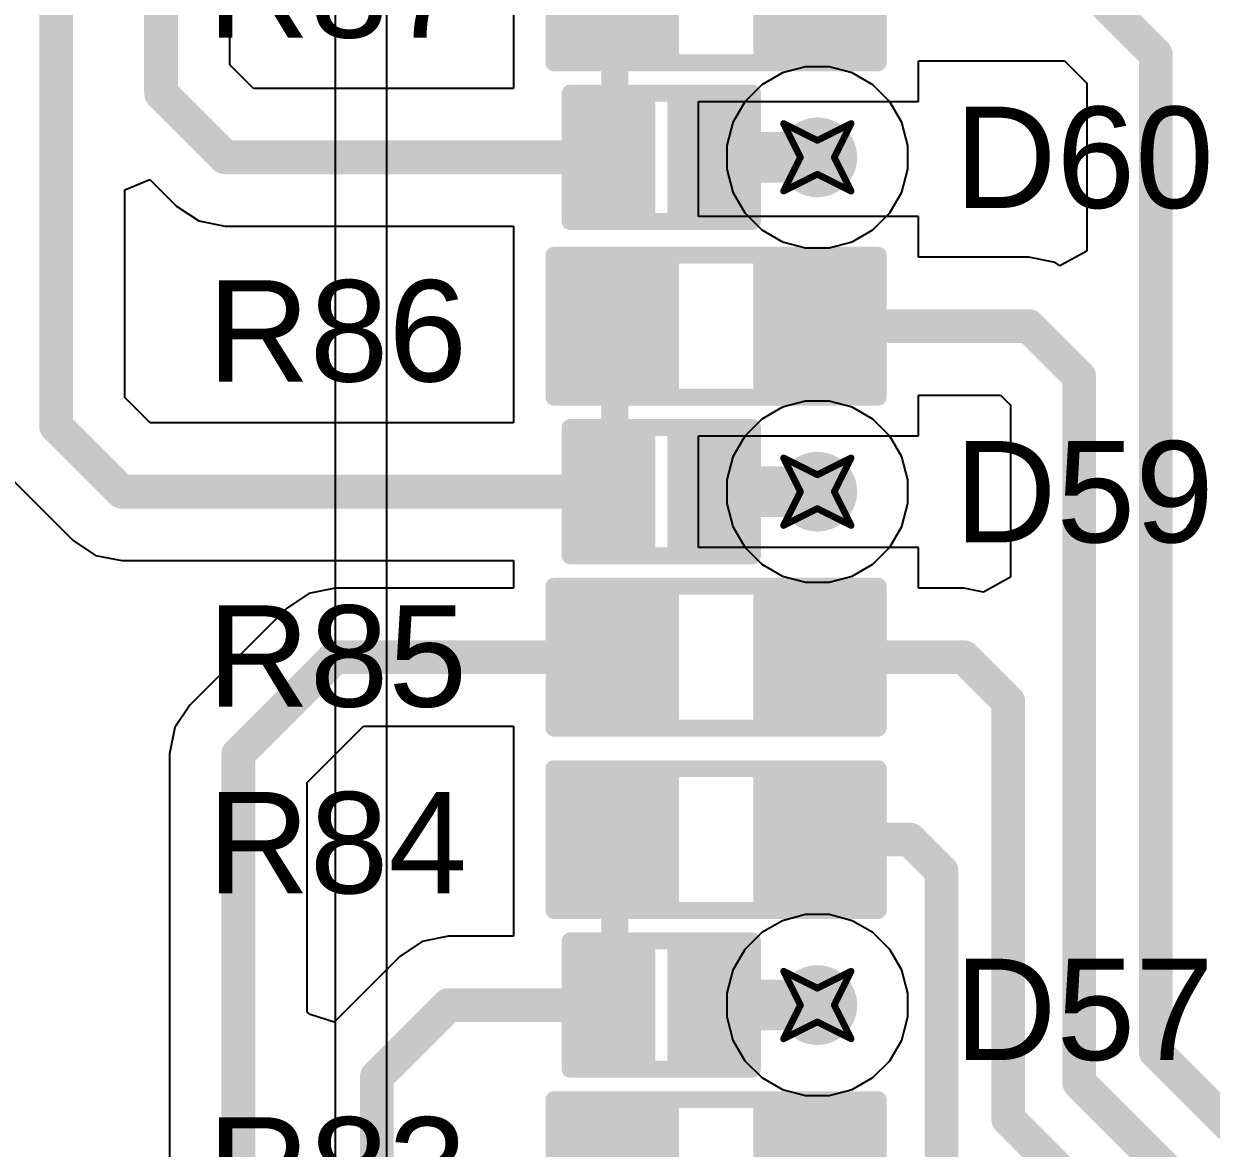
# Model space of a CAD drawing. Header units: inches. Extents: x -36 to 349, y -11 to 240.
# Drawn here: x 161.77 to 170.7, y 64.23 to 72.69 of the extents above; entities that cross this region are included whole.
import ezdxf

# ---------------------------------------------------------------- set-up
doc = ezdxf.new("R2010")
doc.units = ezdxf.units.IN
for name, color, linetype in [('Bottom Layer', 5, 'Continuous'), ('Drill Drawing', 1, 'Continuous'), ('Layer 1', 16, 'Continuous'), ('Layer 2', 76, 'Continuous'), ('Top Layer', 1, 'Continuous'), ('Top Overlay', 2, 'Continuous'), ('Top Paste', 8, 'Continuous'), ('Top Solder', 216, 'Continuous'), ('Via Holes', 16, 'Continuous')]:
    doc.layers.add(name, color=color, linetype=linetype)
doc.styles.add('Arial', font='', dxfattribs={"height": 0.2})
doc.styles.get('Arial').set_extended_font_data('Arial')

# ---------------------------------------------------------------- blocks, each defined once
blk = doc.blocks.new('R___0603_92')
at = {"layer": 'Top Layer'}
for points in [[(-0.381, 0.4445), (-0.381, -0.4445), (-1.143, -0.4445), (-1.143, 0.4445)], [(1.143, 0.4445), (1.143, -0.4445), (0.381, -0.4445), (0.381, 0.4445)]]:
    blk.add_hatch(color=1, dxfattribs=at).paths.add_polyline_path(points)
at = {"layer": 'Top Paste'}
for points in [[(-0.381, 0.4445), (-0.381, -0.4445), (-1.143, -0.4445), (-1.143, 0.4445)], [(1.143, 0.4445), (1.143, -0.4445), (0.381, -0.4445), (0.381, 0.4445)]]:
    blk.add_hatch(color=8, dxfattribs=at).paths.add_polyline_path(points)
at = {"layer": 'Top Solder'}
for points in [[(-0.2794, 0.5461), (-0.2794, -0.5461), (-1.2446, -0.5461), (-1.2446, 0.5461)], [(1.2446, 0.5461), (1.2446, -0.5461), (0.2794, -0.5461), (0.2794, 0.5461)]]:
    blk.add_hatch(color=216, dxfattribs=at).paths.add_polyline_path(points)
at = {"layer": 'Top Overlay'}
for points in [[(-1.2192, 0.5334, 0.127, 0.127, 0), (1.2192, 0.5334, 0.127, 0.127, 0)], [(-1.2192, -0.5334, 0.127, 0.127, 0), (-1.2192, 0.5334, 0.127, 0.127, 0)], [(1.2192, -0.5334, 0.127, 0.127, 0), (1.2192, 0.5334, 0.127, 0.127, 0)], [(-1.2192, -0.5334, 0.127, 0.127, 0), (1.2192, -0.5334, 0.127, 0.127, 0)]]:
    blk.add_lwpolyline(points, format="xyseb", dxfattribs=at)
for points in [[(-1.251, 0.5334, 0.0635, 0.0635, 1), (-1.1874, 0.5334, 0.0635, 0.0635, 1)], [(-1.251, 0.5334, 0.0635, 0.0635, 1), (-1.1874, 0.5334, 0.0635, 0.0635, 1)], [(1.1874, 0.5334, 0.0635, 0.0635, 1), (1.251, 0.5334, 0.0635, 0.0635, 1)], [(1.1874, 0.5334, 0.0635, 0.0635, 1), (1.251, 0.5334, 0.0635, 0.0635, 1)], [(-1.251, -0.5334, 0.0635, 0.0635, 1), (-1.1874, -0.5334, 0.0635, 0.0635, 1)], [(-1.251, -0.5334, 0.0635, 0.0635, 1), (-1.1874, -0.5334, 0.0635, 0.0635, 1)], [(1.1874, -0.5334, 0.0635, 0.0635, 1), (1.251, -0.5334, 0.0635, 0.0635, 1)], [(1.1874, -0.5334, 0.0635, 0.0635, 1), (1.251, -0.5334, 0.0635, 0.0635, 1)]]:
    blk.add_lwpolyline(points, format="xyseb", close=True, dxfattribs=at)
blk = doc.blocks.new('R___0603_93')
at = {"layer": 'Top Layer'}
for points in [[(-0.381, 0.4445), (-0.381, -0.4445), (-1.143, -0.4445), (-1.143, 0.4445)], [(1.143, 0.4445), (1.143, -0.4445), (0.381, -0.4445), (0.381, 0.4445)]]:
    blk.add_hatch(color=1, dxfattribs=at).paths.add_polyline_path(points)
at = {"layer": 'Top Paste'}
for points in [[(-0.381, 0.4445), (-0.381, -0.4445), (-1.143, -0.4445), (-1.143, 0.4445)], [(1.143, 0.4445), (1.143, -0.4445), (0.381, -0.4445), (0.381, 0.4445)]]:
    blk.add_hatch(color=8, dxfattribs=at).paths.add_polyline_path(points)
at = {"layer": 'Top Solder'}
for points in [[(-0.2794, 0.5461), (-0.2794, -0.5461), (-1.2446, -0.5461), (-1.2446, 0.5461)], [(1.2446, 0.5461), (1.2446, -0.5461), (0.2794, -0.5461), (0.2794, 0.5461)]]:
    blk.add_hatch(color=216, dxfattribs=at).paths.add_polyline_path(points)
at = {"layer": 'Top Overlay'}
for points in [[(-1.2192, 0.5334, 0.127, 0.127, 0), (1.2192, 0.5334, 0.127, 0.127, 0)], [(-1.2192, -0.5334, 0.127, 0.127, 0), (-1.2192, 0.5334, 0.127, 0.127, 0)], [(1.2192, -0.5334, 0.127, 0.127, 0), (1.2192, 0.5334, 0.127, 0.127, 0)], [(-1.2192, -0.5334, 0.127, 0.127, 0), (1.2192, -0.5334, 0.127, 0.127, 0)]]:
    blk.add_lwpolyline(points, format="xyseb", dxfattribs=at)
for points in [[(-1.251, 0.5334, 0.0635, 0.0635, 1), (-1.1874, 0.5334, 0.0635, 0.0635, 1)], [(-1.251, 0.5334, 0.0635, 0.0635, 1), (-1.1874, 0.5334, 0.0635, 0.0635, 1)], [(1.1874, 0.5334, 0.0635, 0.0635, 1), (1.251, 0.5334, 0.0635, 0.0635, 1)], [(1.1874, 0.5334, 0.0635, 0.0635, 1), (1.251, 0.5334, 0.0635, 0.0635, 1)], [(-1.251, -0.5334, 0.0635, 0.0635, 1), (-1.1874, -0.5334, 0.0635, 0.0635, 1)], [(-1.251, -0.5334, 0.0635, 0.0635, 1), (-1.1874, -0.5334, 0.0635, 0.0635, 1)], [(1.1874, -0.5334, 0.0635, 0.0635, 1), (1.251, -0.5334, 0.0635, 0.0635, 1)], [(1.1874, -0.5334, 0.0635, 0.0635, 1), (1.251, -0.5334, 0.0635, 0.0635, 1)]]:
    blk.add_lwpolyline(points, format="xyseb", close=True, dxfattribs=at)
blk = doc.blocks.new('R___0603_94')
at = {"layer": 'Top Layer'}
for points in [[(-0.381, 0.4445), (-0.381, -0.4445), (-1.143, -0.4445), (-1.143, 0.4445)], [(1.143, 0.4445), (1.143, -0.4445), (0.381, -0.4445), (0.381, 0.4445)]]:
    blk.add_hatch(color=1, dxfattribs=at).paths.add_polyline_path(points)
at = {"layer": 'Top Paste'}
for points in [[(-0.381, 0.4445), (-0.381, -0.4445), (-1.143, -0.4445), (-1.143, 0.4445)], [(1.143, 0.4445), (1.143, -0.4445), (0.381, -0.4445), (0.381, 0.4445)]]:
    blk.add_hatch(color=8, dxfattribs=at).paths.add_polyline_path(points)
at = {"layer": 'Top Solder'}
for points in [[(-0.2794, 0.5461), (-0.2794, -0.5461), (-1.2446, -0.5461), (-1.2446, 0.5461)], [(1.2446, 0.5461), (1.2446, -0.5461), (0.2794, -0.5461), (0.2794, 0.5461)]]:
    blk.add_hatch(color=216, dxfattribs=at).paths.add_polyline_path(points)
at = {"layer": 'Top Overlay'}
for points in [[(-1.2192, 0.5334, 0.127, 0.127, 0), (1.2192, 0.5334, 0.127, 0.127, 0)], [(-1.2192, -0.5334, 0.127, 0.127, 0), (-1.2192, 0.5334, 0.127, 0.127, 0)], [(1.2192, -0.5334, 0.127, 0.127, 0), (1.2192, 0.5334, 0.127, 0.127, 0)], [(-1.2192, -0.5334, 0.127, 0.127, 0), (1.2192, -0.5334, 0.127, 0.127, 0)]]:
    blk.add_lwpolyline(points, format="xyseb", dxfattribs=at)
for points in [[(-1.251, 0.5334, 0.0635, 0.0635, 1), (-1.1874, 0.5334, 0.0635, 0.0635, 1)], [(-1.251, 0.5334, 0.0635, 0.0635, 1), (-1.1874, 0.5334, 0.0635, 0.0635, 1)], [(1.1874, 0.5334, 0.0635, 0.0635, 1), (1.251, 0.5334, 0.0635, 0.0635, 1)], [(1.1874, 0.5334, 0.0635, 0.0635, 1), (1.251, 0.5334, 0.0635, 0.0635, 1)], [(-1.251, -0.5334, 0.0635, 0.0635, 1), (-1.1874, -0.5334, 0.0635, 0.0635, 1)], [(-1.251, -0.5334, 0.0635, 0.0635, 1), (-1.1874, -0.5334, 0.0635, 0.0635, 1)], [(1.1874, -0.5334, 0.0635, 0.0635, 1), (1.251, -0.5334, 0.0635, 0.0635, 1)], [(1.1874, -0.5334, 0.0635, 0.0635, 1), (1.251, -0.5334, 0.0635, 0.0635, 1)]]:
    blk.add_lwpolyline(points, format="xyseb", close=True, dxfattribs=at)
blk = doc.blocks.new('R___0603_95')
at = {"layer": 'Top Layer'}
for points in [[(-0.381, 0.4445), (-0.381, -0.4445), (-1.143, -0.4445), (-1.143, 0.4445)], [(1.143, 0.4445), (1.143, -0.4445), (0.381, -0.4445), (0.381, 0.4445)]]:
    blk.add_hatch(color=1, dxfattribs=at).paths.add_polyline_path(points)
at = {"layer": 'Top Paste'}
for points in [[(-0.381, 0.4445), (-0.381, -0.4445), (-1.143, -0.4445), (-1.143, 0.4445)], [(1.143, 0.4445), (1.143, -0.4445), (0.381, -0.4445), (0.381, 0.4445)]]:
    blk.add_hatch(color=8, dxfattribs=at).paths.add_polyline_path(points)
at = {"layer": 'Top Solder'}
for points in [[(-0.2794, 0.5461), (-0.2794, -0.5461), (-1.2446, -0.5461), (-1.2446, 0.5461)], [(1.2446, 0.5461), (1.2446, -0.5461), (0.2794, -0.5461), (0.2794, 0.5461)]]:
    blk.add_hatch(color=216, dxfattribs=at).paths.add_polyline_path(points)
at = {"layer": 'Top Overlay'}
for points in [[(-1.2192, 0.5334, 0.127, 0.127, 0), (1.2192, 0.5334, 0.127, 0.127, 0)], [(-1.2192, -0.5334, 0.127, 0.127, 0), (-1.2192, 0.5334, 0.127, 0.127, 0)], [(1.2192, -0.5334, 0.127, 0.127, 0), (1.2192, 0.5334, 0.127, 0.127, 0)], [(-1.2192, -0.5334, 0.127, 0.127, 0), (1.2192, -0.5334, 0.127, 0.127, 0)]]:
    blk.add_lwpolyline(points, format="xyseb", dxfattribs=at)
for points in [[(-1.251, 0.5334, 0.0635, 0.0635, 1), (-1.1874, 0.5334, 0.0635, 0.0635, 1)], [(-1.251, 0.5334, 0.0635, 0.0635, 1), (-1.1874, 0.5334, 0.0635, 0.0635, 1)], [(1.1874, 0.5334, 0.0635, 0.0635, 1), (1.251, 0.5334, 0.0635, 0.0635, 1)], [(1.1874, 0.5334, 0.0635, 0.0635, 1), (1.251, 0.5334, 0.0635, 0.0635, 1)], [(-1.251, -0.5334, 0.0635, 0.0635, 1), (-1.1874, -0.5334, 0.0635, 0.0635, 1)], [(-1.251, -0.5334, 0.0635, 0.0635, 1), (-1.1874, -0.5334, 0.0635, 0.0635, 1)], [(1.1874, -0.5334, 0.0635, 0.0635, 1), (1.251, -0.5334, 0.0635, 0.0635, 1)], [(1.1874, -0.5334, 0.0635, 0.0635, 1), (1.251, -0.5334, 0.0635, 0.0635, 1)]]:
    blk.add_lwpolyline(points, format="xyseb", close=True, dxfattribs=at)
blk = doc.blocks.new('R___0603_96')
at = {"layer": 'Top Layer'}
for points in [[(-0.381, 0.4445), (-0.381, -0.4445), (-1.143, -0.4445), (-1.143, 0.4445)], [(1.143, 0.4445), (1.143, -0.4445), (0.381, -0.4445), (0.381, 0.4445)]]:
    blk.add_hatch(color=1, dxfattribs=at).paths.add_polyline_path(points)
at = {"layer": 'Top Paste'}
for points in [[(-0.381, 0.4445), (-0.381, -0.4445), (-1.143, -0.4445), (-1.143, 0.4445)], [(1.143, 0.4445), (1.143, -0.4445), (0.381, -0.4445), (0.381, 0.4445)]]:
    blk.add_hatch(color=8, dxfattribs=at).paths.add_polyline_path(points)
at = {"layer": 'Top Solder'}
for points in [[(-0.2794, 0.5461), (-0.2794, -0.5461), (-1.2446, -0.5461), (-1.2446, 0.5461)], [(1.2446, 0.5461), (1.2446, -0.5461), (0.2794, -0.5461), (0.2794, 0.5461)]]:
    blk.add_hatch(color=216, dxfattribs=at).paths.add_polyline_path(points)
at = {"layer": 'Top Overlay'}
for points in [[(-1.2192, 0.5334, 0.127, 0.127, 0), (1.2192, 0.5334, 0.127, 0.127, 0)], [(-1.2192, -0.5334, 0.127, 0.127, 0), (-1.2192, 0.5334, 0.127, 0.127, 0)], [(1.2192, -0.5334, 0.127, 0.127, 0), (1.2192, 0.5334, 0.127, 0.127, 0)], [(-1.2192, -0.5334, 0.127, 0.127, 0), (1.2192, -0.5334, 0.127, 0.127, 0)]]:
    blk.add_lwpolyline(points, format="xyseb", dxfattribs=at)
for points in [[(-1.251, 0.5334, 0.0635, 0.0635, 1), (-1.1874, 0.5334, 0.0635, 0.0635, 1)], [(-1.251, 0.5334, 0.0635, 0.0635, 1), (-1.1874, 0.5334, 0.0635, 0.0635, 1)], [(1.1874, 0.5334, 0.0635, 0.0635, 1), (1.251, 0.5334, 0.0635, 0.0635, 1)], [(1.1874, 0.5334, 0.0635, 0.0635, 1), (1.251, 0.5334, 0.0635, 0.0635, 1)], [(-1.251, -0.5334, 0.0635, 0.0635, 1), (-1.1874, -0.5334, 0.0635, 0.0635, 1)], [(-1.251, -0.5334, 0.0635, 0.0635, 1), (-1.1874, -0.5334, 0.0635, 0.0635, 1)], [(1.1874, -0.5334, 0.0635, 0.0635, 1), (1.251, -0.5334, 0.0635, 0.0635, 1)], [(1.1874, -0.5334, 0.0635, 0.0635, 1), (1.251, -0.5334, 0.0635, 0.0635, 1)]]:
    blk.add_lwpolyline(points, format="xyseb", close=True, dxfattribs=at)
blk = doc.blocks.new('SOD_882_B__D___________349')
at = {"layer": 'Top Layer'}
for points in [[(-0.1, -0.4), (-0.6, -0.4), (-0.6, 0.4), (-0.1, 0.4)], [(0.6, -0.4), (0.1, -0.4), (0.1, 0.4), (0.6, 0.4)]]:
    blk.add_hatch(color=1, dxfattribs=at).paths.add_polyline_path(points)
at = {"layer": 'Top Paste'}
for points in [[(-0.1, -0.4), (-0.6, -0.4), (-0.6, 0.4), (-0.1, 0.4)], [(0.6, -0.4), (0.1, -0.4), (0.1, 0.4), (0.6, 0.4)]]:
    blk.add_hatch(color=8, dxfattribs=at).paths.add_polyline_path(points)
at = {"layer": 'Top Solder'}
for points in [[(-0.045, -0.455), (-0.655, -0.455), (-0.655, 0.455), (-0.045, 0.455)], [(0.655, -0.455), (0.045, -0.455), (0.045, 0.455), (0.655, 0.455)]]:
    blk.add_hatch(color=216, dxfattribs=at).paths.add_polyline_path(points)
at = {"layer": 'Top Overlay'}
for points in [[(0.6858, 0.4826, 0.127, 0.127, 0), (-0.6858, 0.4826, 0.127, 0.127, 0)], [(-0.6858, 0.4826, 0.127, 0.127, 0), (-0.6858, -0.4826, 0.127, 0.127, 0)], [(0.6858, 0.4826, 0.127, 0.127, 0), (0.6858, -0.4826, 0.127, 0.127, 0)], [(0.6858, -0.4826, 0.127, 0.127, 0), (-0.6858, -0.4826, 0.127, 0.127, 0)]]:
    blk.add_lwpolyline(points, format="xyseb", dxfattribs=at)
for points in [[(-0.7176, 0.4826, 0.0635, 0.0635, 1), (-0.6541, 0.4826, 0.0635, 0.0635, 1)], [(-0.7176, 0.4826, 0.0635, 0.0635, 1), (-0.6541, 0.4826, 0.0635, 0.0635, 1)], [(0.654, 0.4826, 0.0635, 0.0635, 1), (0.7175, 0.4826, 0.0635, 0.0635, 1)], [(0.654, 0.4826, 0.0635, 0.0635, 1), (0.7175, 0.4826, 0.0635, 0.0635, 1)], [(-0.7176, -0.4826, 0.0635, 0.0635, 1), (-0.6541, -0.4826, 0.0635, 0.0635, 1)], [(-0.7176, -0.4826, 0.0635, 0.0635, 1), (-0.6541, -0.4826, 0.0635, 0.0635, 1)], [(0.654, -0.4826, 0.0635, 0.0635, 1), (0.7175, -0.4826, 0.0635, 0.0635, 1)], [(0.654, -0.4826, 0.0635, 0.0635, 1), (0.7175, -0.4826, 0.0635, 0.0635, 1)]]:
    blk.add_lwpolyline(points, format="xyseb", close=True, dxfattribs=at)
blk = doc.blocks.new('SOD_882_B__D___________350')
at = {"layer": 'Top Layer'}
for points in [[(-0.1, -0.4), (-0.6, -0.4), (-0.6, 0.4), (-0.1, 0.4)], [(0.6, -0.4), (0.1, -0.4), (0.1, 0.4), (0.6, 0.4)]]:
    blk.add_hatch(color=1, dxfattribs=at).paths.add_polyline_path(points)
at = {"layer": 'Top Paste'}
for points in [[(-0.1, -0.4), (-0.6, -0.4), (-0.6, 0.4), (-0.1, 0.4)], [(0.6, -0.4), (0.1, -0.4), (0.1, 0.4), (0.6, 0.4)]]:
    blk.add_hatch(color=8, dxfattribs=at).paths.add_polyline_path(points)
at = {"layer": 'Top Solder'}
for points in [[(-0.045, -0.455), (-0.655, -0.455), (-0.655, 0.455), (-0.045, 0.455)], [(0.655, -0.455), (0.045, -0.455), (0.045, 0.455), (0.655, 0.455)]]:
    blk.add_hatch(color=216, dxfattribs=at).paths.add_polyline_path(points)
at = {"layer": 'Top Overlay'}
for points in [[(0.6858, 0.4826, 0.127, 0.127, 0), (-0.6858, 0.4826, 0.127, 0.127, 0)], [(-0.6858, 0.4826, 0.127, 0.127, 0), (-0.6858, -0.4826, 0.127, 0.127, 0)], [(0.6858, 0.4826, 0.127, 0.127, 0), (0.6858, -0.4826, 0.127, 0.127, 0)], [(0.6858, -0.4826, 0.127, 0.127, 0), (-0.6858, -0.4826, 0.127, 0.127, 0)]]:
    blk.add_lwpolyline(points, format="xyseb", dxfattribs=at)
for points in [[(-0.7176, 0.4826, 0.0635, 0.0635, 1), (-0.6541, 0.4826, 0.0635, 0.0635, 1)], [(-0.7176, 0.4826, 0.0635, 0.0635, 1), (-0.6541, 0.4826, 0.0635, 0.0635, 1)], [(0.654, 0.4826, 0.0635, 0.0635, 1), (0.7175, 0.4826, 0.0635, 0.0635, 1)], [(0.654, 0.4826, 0.0635, 0.0635, 1), (0.7175, 0.4826, 0.0635, 0.0635, 1)], [(-0.7176, -0.4826, 0.0635, 0.0635, 1), (-0.6541, -0.4826, 0.0635, 0.0635, 1)], [(-0.7176, -0.4826, 0.0635, 0.0635, 1), (-0.6541, -0.4826, 0.0635, 0.0635, 1)], [(0.654, -0.4826, 0.0635, 0.0635, 1), (0.7175, -0.4826, 0.0635, 0.0635, 1)], [(0.654, -0.4826, 0.0635, 0.0635, 1), (0.7175, -0.4826, 0.0635, 0.0635, 1)]]:
    blk.add_lwpolyline(points, format="xyseb", close=True, dxfattribs=at)
blk = doc.blocks.new('SOD_882_B__D___________352')
at = {"layer": 'Top Layer'}
for points in [[(-0.1, -0.4), (-0.6, -0.4), (-0.6, 0.4), (-0.1, 0.4)], [(0.6, -0.4), (0.1, -0.4), (0.1, 0.4), (0.6, 0.4)]]:
    blk.add_hatch(color=1, dxfattribs=at).paths.add_polyline_path(points)
at = {"layer": 'Top Paste'}
for points in [[(-0.1, -0.4), (-0.6, -0.4), (-0.6, 0.4), (-0.1, 0.4)], [(0.6, -0.4), (0.1, -0.4), (0.1, 0.4), (0.6, 0.4)]]:
    blk.add_hatch(color=8, dxfattribs=at).paths.add_polyline_path(points)
at = {"layer": 'Top Solder'}
for points in [[(-0.045, -0.455), (-0.655, -0.455), (-0.655, 0.455), (-0.045, 0.455)], [(0.655, -0.455), (0.045, -0.455), (0.045, 0.455), (0.655, 0.455)]]:
    blk.add_hatch(color=216, dxfattribs=at).paths.add_polyline_path(points)
at = {"layer": 'Top Overlay'}
for points in [[(0.6858, 0.4826, 0.127, 0.127, 0), (-0.6858, 0.4826, 0.127, 0.127, 0)], [(-0.6858, 0.4826, 0.127, 0.127, 0), (-0.6858, -0.4826, 0.127, 0.127, 0)], [(0.6858, 0.4826, 0.127, 0.127, 0), (0.6858, -0.4826, 0.127, 0.127, 0)], [(0.6858, -0.4826, 0.127, 0.127, 0), (-0.6858, -0.4826, 0.127, 0.127, 0)]]:
    blk.add_lwpolyline(points, format="xyseb", dxfattribs=at)
for points in [[(-0.7176, 0.4826, 0.0635, 0.0635, 1), (-0.6541, 0.4826, 0.0635, 0.0635, 1)], [(-0.7176, 0.4826, 0.0635, 0.0635, 1), (-0.6541, 0.4826, 0.0635, 0.0635, 1)], [(0.654, 0.4826, 0.0635, 0.0635, 1), (0.7175, 0.4826, 0.0635, 0.0635, 1)], [(0.654, 0.4826, 0.0635, 0.0635, 1), (0.7175, 0.4826, 0.0635, 0.0635, 1)], [(-0.7176, -0.4826, 0.0635, 0.0635, 1), (-0.6541, -0.4826, 0.0635, 0.0635, 1)], [(-0.7176, -0.4826, 0.0635, 0.0635, 1), (-0.6541, -0.4826, 0.0635, 0.0635, 1)], [(0.654, -0.4826, 0.0635, 0.0635, 1), (0.7175, -0.4826, 0.0635, 0.0635, 1)], [(0.654, -0.4826, 0.0635, 0.0635, 1), (0.7175, -0.4826, 0.0635, 0.0635, 1)]]:
    blk.add_lwpolyline(points, format="xyseb", close=True, dxfattribs=at)

msp = doc.modelspace()

# ---------------------------------------------------------------- hatches: boundary and pattern name
at = {"layer": 'Bottom Layer'}
h = msp.add_hatch(color=5, dxfattribs=at)
edge = h.paths.add_edge_path()
edge.add_arc((167.7367, 71.6855), 0.3, 0, 360)
h = msp.add_hatch(color=5, dxfattribs=at)
edge = h.paths.add_edge_path()
edge.add_arc((167.7367, 69.1709), 0.3, 0, 360)
h = msp.add_hatch(color=5, dxfattribs=at)
edge = h.paths.add_edge_path()
edge.add_arc((167.7367, 65.3101), 0.3, 0, 360)
at = {"layer": 'Layer 1'}
h = msp.add_hatch(color=16, dxfattribs=at)
edge = h.paths.add_edge_path()
edge.add_arc((167.7367, 71.6855), 0.3, 0, 360)
h = msp.add_hatch(color=16, dxfattribs=at)
edge = h.paths.add_edge_path()
edge.add_arc((167.7367, 69.1709), 0.3, 0, 360)
h = msp.add_hatch(color=16, dxfattribs=at)
edge = h.paths.add_edge_path()
edge.add_arc((167.7367, 65.3101), 0.3, 0, 360)
at = {"layer": 'Layer 2'}
h = msp.add_hatch(color=76, dxfattribs=at)
edge = h.paths.add_edge_path()
edge.add_arc((167.7367, 71.6855), 0.3, 0, 360)
h = msp.add_hatch(color=76, dxfattribs=at)
edge = h.paths.add_edge_path()
edge.add_arc((167.7367, 69.1709), 0.3, 0, 360)
h = msp.add_hatch(color=76, dxfattribs=at)
edge = h.paths.add_edge_path()
edge.add_arc((167.7367, 65.3101), 0.3, 0, 360)
at = {"layer": 'Top Layer'}
h = msp.add_hatch(color=1, dxfattribs=at)
edge = h.paths.add_edge_path()
edge.add_arc((167.7367, 71.6855), 0.3, 0, 360)
h = msp.add_hatch(color=1, dxfattribs=at)
edge = h.paths.add_edge_path()
edge.add_arc((167.7367, 69.1709), 0.3, 0, 360)
h = msp.add_hatch(color=1, dxfattribs=at)
edge = h.paths.add_edge_path()
edge.add_arc((167.7367, 65.3101), 0.3, 0, 360)
at = {"layer": 'Via Holes'}
h = msp.add_hatch(color=7, dxfattribs=at)
edge = h.paths.add_edge_path()
edge.add_arc((167.7367, 71.6855), 0.15, 0, 360)
h = msp.add_hatch(color=7, dxfattribs=at)
edge = h.paths.add_edge_path()
edge.add_arc((167.7367, 69.1709), 0.15, 0, 360)
h = msp.add_hatch(color=7, dxfattribs=at)
edge = h.paths.add_edge_path()
edge.add_arc((167.7367, 65.3101), 0.15, 0, 360)

# ---------------------------------------------------------------- linework, layer by layer
at = {"layer": 'Bottom Layer'}
for p, q in [((164.4994, 57.3532), (164.4994, 119.2022)), ((164.1109, 75.8435), (164.1109, 57.7417)), ((167.6471, 72.3665), (167.4739, 72.3201)), ((167.8264, 72.3665), (167.6471, 72.3665)), ((167.9996, 72.3201), (167.8264, 72.3665)), ((167.4739, 72.3201), (167.3186, 72.2304)), ((168.1549, 72.2304), (167.9996, 72.3201)), ((167.3186, 72.2304), (167.1918, 72.1036)), ((168.2817, 72.1036), (168.1549, 72.2304)), ((167.1918, 72.1036), (167.1021, 71.9483)), ((168.3713, 71.9483), (168.2817, 72.1036)), ((167.1021, 71.9483), (167.0557, 71.7751)), ((168.4177, 71.7751), (168.3713, 71.9483)), ((167.0557, 71.7751), (167.0557, 71.5958)), ((168.4177, 71.5958), (168.4177, 71.7751)), ((167.0557, 71.5958), (167.1021, 71.4226)), ((168.3713, 71.4226), (168.4177, 71.5958)), ((167.1021, 71.4226), (167.1918, 71.2673)), ((168.2817, 71.2673), (168.3713, 71.4226)), ((167.1918, 71.2673), (167.3186, 71.1405)), ((168.1549, 71.1405), (168.2817, 71.2673)), ((167.3186, 71.1405), (167.4739, 71.0509)), ((167.9996, 71.0509), (168.1549, 71.1405)), ((167.4739, 71.0509), (167.6471, 71.0045)), ((167.8264, 71.0045), (167.9996, 71.0509)), ((167.6471, 71.0045), (167.8264, 71.0045)), ((167.6471, 69.8519), (167.4739, 69.8055)), ((167.8264, 69.8519), (167.6471, 69.8519)), ((167.9996, 69.8055), (167.8264, 69.8519)), ((167.4739, 69.8055), (167.3186, 69.7158)), ((168.1549, 69.7158), (167.9996, 69.8055)), ((167.3186, 69.7158), (167.1918, 69.589)), ((168.2817, 69.589), (168.1549, 69.7158)), ((167.1918, 69.589), (167.1021, 69.4337)), ((168.3713, 69.4337), (168.2817, 69.589)), ((167.1021, 69.4337), (167.0557, 69.2605)), ((168.4177, 69.2605), (168.3713, 69.4337)), ((167.0557, 69.2605), (167.0557, 69.0812)), ((168.4177, 69.0812), (168.4177, 69.2605)), ((167.0557, 69.0812), (167.1021, 68.908)), ((168.3713, 68.908), (168.4177, 69.0812)), ((167.1021, 68.908), (167.1918, 68.7527)), ((168.2817, 68.7527), (168.3713, 68.908)), ((167.1918, 68.7527), (167.3186, 68.6259)), ((168.1549, 68.6259), (168.2817, 68.7527)), ((167.3186, 68.6259), (167.4739, 68.5363)), ((167.9996, 68.5363), (168.1549, 68.6259)), ((167.4739, 68.5363), (167.6471, 68.4899)), ((167.8264, 68.4899), (167.9996, 68.5363)), ((167.6471, 68.4899), (167.8264, 68.4899)), ((167.4739, 65.9447), (167.3186, 65.855)), ((167.6471, 65.9911), (167.4739, 65.9447)), ((167.8264, 65.9911), (167.6471, 65.9911)), ((167.9996, 65.9447), (167.8264, 65.9911)), ((168.1549, 65.855), (167.9996, 65.9447)), ((167.3186, 65.855), (167.1918, 65.7282)), ((168.2817, 65.7282), (168.1549, 65.855)), ((167.1918, 65.7282), (167.1021, 65.5729)), ((168.3713, 65.5729), (168.2817, 65.7282)), ((167.1021, 65.5729), (167.0557, 65.3997)), ((168.4177, 65.3997), (168.3713, 65.5729)), ((167.0557, 65.3997), (167.0557, 65.2204)), ((168.4177, 65.2204), (168.4177, 65.3997)), ((167.0557, 65.2204), (167.1021, 65.0472)), ((168.3713, 65.0472), (168.4177, 65.2204)), ((167.1021, 65.0472), (167.1918, 64.8919)), ((168.2817, 64.8919), (168.3713, 65.0472)), ((167.1918, 64.8919), (167.3186, 64.7651)), ((168.1549, 64.7651), (168.2817, 64.8919)), ((167.3186, 64.7651), (167.4739, 64.6755)), ((167.9996, 64.6755), (168.1549, 64.7651)), ((167.4739, 64.6755), (167.6471, 64.6291)), ((167.8264, 64.6291), (167.9996, 64.6755)), ((167.6471, 64.6291), (167.8264, 64.6291))]:
    msp.add_line(p, q, dxfattribs=at)
at = {"layer": 'Drill Drawing'}
for points in [[(167.4827, 71.9395, 0.0508, 0.0508, 0), (167.7367, 71.8125, 0.0508, 0.0508, 0)], [(167.4827, 71.9395, 0.0508, 0.0508, 0), (167.6097, 71.6855, 0.0508, 0.0508, 0)], [(167.7367, 71.8125, 0.0508, 0.0508, 0), (167.9907, 71.9395, 0.0508, 0.0508, 0)], [(167.8637, 71.6855, 0.0508, 0.0508, 0), (167.9907, 71.9395, 0.0508, 0.0508, 0)], [(167.4827, 71.4315, 0.0508, 0.0508, 0), (167.6097, 71.6855, 0.0508, 0.0508, 0)], [(167.8637, 71.6855, 0.0508, 0.0508, 0), (167.9907, 71.4315, 0.0508, 0.0508, 0)], [(167.4827, 71.4315, 0.0508, 0.0508, 0), (167.7367, 71.5585, 0.0508, 0.0508, 0)], [(167.7367, 71.5585, 0.0508, 0.0508, 0), (167.9907, 71.4315, 0.0508, 0.0508, 0)], [(167.4827, 69.4249, 0.0508, 0.0508, 0), (167.7367, 69.2979, 0.0508, 0.0508, 0)], [(167.4827, 69.4249, 0.0508, 0.0508, 0), (167.6097, 69.1709, 0.0508, 0.0508, 0)], [(167.7367, 69.2979, 0.0508, 0.0508, 0), (167.9907, 69.4249, 0.0508, 0.0508, 0)], [(167.8637, 69.1709, 0.0508, 0.0508, 0), (167.9907, 69.4249, 0.0508, 0.0508, 0)], [(167.4827, 68.9169, 0.0508, 0.0508, 0), (167.6097, 69.1709, 0.0508, 0.0508, 0)], [(167.8637, 69.1709, 0.0508, 0.0508, 0), (167.9907, 68.9169, 0.0508, 0.0508, 0)], [(167.4827, 68.9169, 0.0508, 0.0508, 0), (167.7367, 69.0439, 0.0508, 0.0508, 0)], [(167.7367, 69.0439, 0.0508, 0.0508, 0), (167.9907, 68.9169, 0.0508, 0.0508, 0)], [(167.4827, 65.5641, 0.0508, 0.0508, 0), (167.7367, 65.4371, 0.0508, 0.0508, 0)], [(167.4827, 65.5641, 0.0508, 0.0508, 0), (167.6097, 65.3101, 0.0508, 0.0508, 0)], [(167.7367, 65.4371, 0.0508, 0.0508, 0), (167.9907, 65.5641, 0.0508, 0.0508, 0)], [(167.8637, 65.3101, 0.0508, 0.0508, 0), (167.9907, 65.5641, 0.0508, 0.0508, 0)], [(167.4827, 65.0561, 0.0508, 0.0508, 0), (167.6097, 65.3101, 0.0508, 0.0508, 0)], [(167.8637, 65.3101, 0.0508, 0.0508, 0), (167.9907, 65.0561, 0.0508, 0.0508, 0)], [(167.4827, 65.0561, 0.0508, 0.0508, 0), (167.7367, 65.1831, 0.0508, 0.0508, 0)], [(167.7367, 65.1831, 0.0508, 0.0508, 0), (167.9907, 65.0561, 0.0508, 0.0508, 0)]]:
    msp.add_lwpolyline(points, format="xyseb", dxfattribs=at)
for points in [[(167.47, 71.9395, 0.0254, 0.0254, 1), (167.4954, 71.9395, 0.0254, 0.0254, 1)], [(167.47, 71.9395, 0.0254, 0.0254, 1), (167.4954, 71.9395, 0.0254, 0.0254, 1)], [(167.978, 71.9395, 0.0254, 0.0254, 1), (168.0034, 71.9395, 0.0254, 0.0254, 1)], [(167.978, 71.9395, 0.0254, 0.0254, 1), (168.0034, 71.9395, 0.0254, 0.0254, 1)], [(167.724, 71.8125, 0.0254, 0.0254, 1), (167.7494, 71.8125, 0.0254, 0.0254, 1)], [(167.724, 71.8125, 0.0254, 0.0254, 1), (167.7494, 71.8125, 0.0254, 0.0254, 1)], [(167.597, 71.6855, 0.0254, 0.0254, 1), (167.6224, 71.6855, 0.0254, 0.0254, 1)], [(167.597, 71.6855, 0.0254, 0.0254, 1), (167.6224, 71.6855, 0.0254, 0.0254, 1)], [(167.851, 71.6855, 0.0254, 0.0254, 1), (167.8764, 71.6855, 0.0254, 0.0254, 1)], [(167.851, 71.6855, 0.0254, 0.0254, 1), (167.8764, 71.6855, 0.0254, 0.0254, 1)], [(167.724, 71.5585, 0.0254, 0.0254, 1), (167.7494, 71.5585, 0.0254, 0.0254, 1)], [(167.724, 71.5585, 0.0254, 0.0254, 1), (167.7494, 71.5585, 0.0254, 0.0254, 1)], [(167.47, 71.4315, 0.0254, 0.0254, 1), (167.4954, 71.4315, 0.0254, 0.0254, 1)], [(167.47, 71.4315, 0.0254, 0.0254, 1), (167.4954, 71.4315, 0.0254, 0.0254, 1)], [(167.978, 71.4315, 0.0254, 0.0254, 1), (168.0034, 71.4315, 0.0254, 0.0254, 1)], [(167.978, 71.4315, 0.0254, 0.0254, 1), (168.0034, 71.4315, 0.0254, 0.0254, 1)], [(167.47, 69.4249, 0.0254, 0.0254, 1), (167.4954, 69.4249, 0.0254, 0.0254, 1)], [(167.47, 69.4249, 0.0254, 0.0254, 1), (167.4954, 69.4249, 0.0254, 0.0254, 1)], [(167.978, 69.4249, 0.0254, 0.0254, 1), (168.0034, 69.4249, 0.0254, 0.0254, 1)], [(167.978, 69.4249, 0.0254, 0.0254, 1), (168.0034, 69.4249, 0.0254, 0.0254, 1)], [(167.724, 69.2979, 0.0254, 0.0254, 1), (167.7494, 69.2979, 0.0254, 0.0254, 1)], [(167.724, 69.2979, 0.0254, 0.0254, 1), (167.7494, 69.2979, 0.0254, 0.0254, 1)], [(167.597, 69.1709, 0.0254, 0.0254, 1), (167.6224, 69.1709, 0.0254, 0.0254, 1)], [(167.597, 69.1709, 0.0254, 0.0254, 1), (167.6224, 69.1709, 0.0254, 0.0254, 1)], [(167.851, 69.1709, 0.0254, 0.0254, 1), (167.8764, 69.1709, 0.0254, 0.0254, 1)], [(167.851, 69.1709, 0.0254, 0.0254, 1), (167.8764, 69.1709, 0.0254, 0.0254, 1)], [(167.724, 69.0439, 0.0254, 0.0254, 1), (167.7494, 69.0439, 0.0254, 0.0254, 1)], [(167.724, 69.0439, 0.0254, 0.0254, 1), (167.7494, 69.0439, 0.0254, 0.0254, 1)], [(167.47, 68.9169, 0.0254, 0.0254, 1), (167.4954, 68.9169, 0.0254, 0.0254, 1)], [(167.47, 68.9169, 0.0254, 0.0254, 1), (167.4954, 68.9169, 0.0254, 0.0254, 1)], [(167.978, 68.9169, 0.0254, 0.0254, 1), (168.0034, 68.9169, 0.0254, 0.0254, 1)], [(167.978, 68.9169, 0.0254, 0.0254, 1), (168.0034, 68.9169, 0.0254, 0.0254, 1)], [(167.47, 65.5641, 0.0254, 0.0254, 1), (167.4954, 65.5641, 0.0254, 0.0254, 1)], [(167.47, 65.5641, 0.0254, 0.0254, 1), (167.4954, 65.5641, 0.0254, 0.0254, 1)], [(167.978, 65.5641, 0.0254, 0.0254, 1), (168.0034, 65.5641, 0.0254, 0.0254, 1)], [(167.978, 65.5641, 0.0254, 0.0254, 1), (168.0034, 65.5641, 0.0254, 0.0254, 1)], [(167.724, 65.4371, 0.0254, 0.0254, 1), (167.7494, 65.4371, 0.0254, 0.0254, 1)], [(167.724, 65.4371, 0.0254, 0.0254, 1), (167.7494, 65.4371, 0.0254, 0.0254, 1)], [(167.597, 65.3101, 0.0254, 0.0254, 1), (167.6224, 65.3101, 0.0254, 0.0254, 1)], [(167.597, 65.3101, 0.0254, 0.0254, 1), (167.6224, 65.3101, 0.0254, 0.0254, 1)], [(167.851, 65.3101, 0.0254, 0.0254, 1), (167.8764, 65.3101, 0.0254, 0.0254, 1)], [(167.851, 65.3101, 0.0254, 0.0254, 1), (167.8764, 65.3101, 0.0254, 0.0254, 1)], [(167.724, 65.1831, 0.0254, 0.0254, 1), (167.7494, 65.1831, 0.0254, 0.0254, 1)], [(167.724, 65.1831, 0.0254, 0.0254, 1), (167.7494, 65.1831, 0.0254, 0.0254, 1)], [(167.47, 65.0561, 0.0254, 0.0254, 1), (167.4954, 65.0561, 0.0254, 0.0254, 1)], [(167.47, 65.0561, 0.0254, 0.0254, 1), (167.4954, 65.0561, 0.0254, 0.0254, 1)], [(167.978, 65.0561, 0.0254, 0.0254, 1), (168.0034, 65.0561, 0.0254, 0.0254, 1)], [(167.978, 65.0561, 0.0254, 0.0254, 1), (168.0034, 65.0561, 0.0254, 0.0254, 1)]]:
    msp.add_lwpolyline(points, format="xyseb", close=True, dxfattribs=at)
at = {"layer": 'Layer 2'}
for p, q in [((167.6471, 72.3665), (167.4739, 72.3201)), ((167.8264, 72.3665), (167.6471, 72.3665)), ((167.9996, 72.3201), (167.8264, 72.3665)), ((167.4739, 72.3201), (167.3186, 72.2304)), ((168.1549, 72.2304), (167.9996, 72.3201)), ((167.3186, 72.2304), (167.1918, 72.1036)), ((168.2817, 72.1036), (168.1549, 72.2304)), ((167.1918, 72.1036), (167.1021, 71.9483)), ((168.3713, 71.9483), (168.2817, 72.1036)), ((167.1021, 71.9483), (167.0557, 71.7751)), ((168.4177, 71.7751), (168.3713, 71.9483)), ((167.0557, 71.7751), (167.0557, 71.5958)), ((168.4177, 71.5958), (168.4177, 71.7751)), ((167.0557, 71.5958), (167.1021, 71.4226)), ((168.3713, 71.4226), (168.4177, 71.5958)), ((167.1021, 71.4226), (167.1918, 71.2673)), ((168.2817, 71.2673), (168.3713, 71.4226)), ((167.1918, 71.2673), (167.3186, 71.1405)), ((168.1549, 71.1405), (168.2817, 71.2673)), ((167.3186, 71.1405), (167.4739, 71.0509)), ((167.9996, 71.0509), (168.1549, 71.1405)), ((167.4739, 71.0509), (167.6471, 71.0045)), ((167.8264, 71.0045), (167.9996, 71.0509)), ((167.6471, 71.0045), (167.8264, 71.0045)), ((167.6471, 69.8519), (167.4739, 69.8055)), ((167.8264, 69.8519), (167.6471, 69.8519)), ((167.9996, 69.8055), (167.8264, 69.8519)), ((167.4739, 69.8055), (167.3186, 69.7158)), ((168.1549, 69.7158), (167.9996, 69.8055)), ((167.3186, 69.7158), (167.1918, 69.589)), ((168.2817, 69.589), (168.1549, 69.7158)), ((167.1918, 69.589), (167.1021, 69.4337)), ((168.3713, 69.4337), (168.2817, 69.589)), ((167.1021, 69.4337), (167.0557, 69.2605)), ((168.4177, 69.2605), (168.3713, 69.4337)), ((167.0557, 69.2605), (167.0557, 69.0812)), ((168.4177, 69.0812), (168.4177, 69.2605)), ((167.0557, 69.0812), (167.1021, 68.908)), ((168.3713, 68.908), (168.4177, 69.0812)), ((167.1021, 68.908), (167.1918, 68.7527)), ((168.2817, 68.7527), (168.3713, 68.908)), ((167.1918, 68.7527), (167.3186, 68.6259)), ((168.1549, 68.6259), (168.2817, 68.7527)), ((167.3186, 68.6259), (167.4739, 68.5363)), ((167.9996, 68.5363), (168.1549, 68.6259)), ((167.4739, 68.5363), (167.6471, 68.4899)), ((167.8264, 68.4899), (167.9996, 68.5363)), ((167.6471, 68.4899), (167.8264, 68.4899)), ((167.4739, 65.9447), (167.3186, 65.855)), ((167.6471, 65.9911), (167.4739, 65.9447)), ((167.8264, 65.9911), (167.6471, 65.9911)), ((167.9996, 65.9447), (167.8264, 65.9911)), ((168.1549, 65.855), (167.9996, 65.9447)), ((167.3186, 65.855), (167.1918, 65.7282)), ((168.2817, 65.7282), (168.1549, 65.855)), ((167.1918, 65.7282), (167.1021, 65.5729)), ((168.3713, 65.5729), (168.2817, 65.7282)), ((167.1021, 65.5729), (167.0557, 65.3997)), ((168.4177, 65.3997), (168.3713, 65.5729)), ((167.0557, 65.3997), (167.0557, 65.2204)), ((168.4177, 65.2204), (168.4177, 65.3997)), ((167.0557, 65.2204), (167.1021, 65.0472)), ((168.3713, 65.0472), (168.4177, 65.2204)), ((167.1021, 65.0472), (167.1918, 64.8919)), ((168.2817, 64.8919), (168.3713, 65.0472)), ((167.1918, 64.8919), (167.3186, 64.7651)), ((168.1549, 64.7651), (168.2817, 64.8919)), ((167.3186, 64.7651), (167.4739, 64.6755)), ((167.9996, 64.6755), (168.1549, 64.7651)), ((167.4739, 64.6755), (167.6471, 64.6291)), ((167.8264, 64.6291), (167.9996, 64.6755)), ((167.6471, 64.6291), (167.8264, 64.6291))]:
    msp.add_line(p, q, dxfattribs=at)
at = {"layer": 'Top Layer'}
for p, q in [((163.3182, 72.3819), (163.3182, 74.012)), ((165.4507, 73.6567), (165.4507, 72.2034)), ((163.4967, 72.2034), (163.3182, 72.3819)), ((168.4987, 72.1046), (168.4987, 72.4121)), ((168.4987, 72.4121), (169.5964, 72.4121)), ((169.5964, 72.4121), (169.7645, 72.244)), ((165.4507, 72.2034), (163.4967, 72.2034)), ((169.7645, 72.244), (169.7645, 70.9792)), ((166.8437, 71.241), (166.8437, 72.1046)), ((166.8437, 72.1046), (168.4987, 72.1046)), ((162.5285, 71.4411), (162.7163, 71.5188)), ((162.7163, 71.5188), (162.9159, 71.3192)), ((162.5285, 69.8797), (162.5285, 71.4411)), ((162.9159, 71.3192), (163.0839, 71.2069)), ((163.0839, 71.2069), (163.2821, 71.1675)), ((168.4987, 71.241), (166.8437, 71.241)), ((168.4987, 70.9334), (168.4987, 71.241)), ((163.2821, 71.1675), (165.4507, 71.1675)), ((165.4507, 71.1675), (165.4507, 69.6888)), ((169.3281, 70.9334), (168.4987, 70.9334)), ((169.5263, 70.894), (169.3281, 70.9334)), ((169.7645, 70.9792), (169.5613, 70.8706)), ((169.5613, 70.8706), (169.5263, 70.894)), ((162.7194, 69.6888), (162.5285, 69.8797)), ((168.4987, 69.59), (168.4987, 69.8975)), ((168.4987, 69.8975), (169.1136, 69.8975)), ((169.1136, 69.8975), (169.1886, 69.8225)), ((169.1886, 69.8225), (169.1886, 68.5293)), ((165.4507, 69.6888), (162.7194, 69.6888)), ((166.8437, 68.7518), (166.8437, 69.59)), ((166.8437, 69.59), (168.4987, 69.59)), ((161.6443, 69.2989), (162.1386, 68.8046)), ((162.1386, 68.8046), (162.3066, 68.6923)), ((162.3066, 68.6923), (162.5048, 68.6529)), ((168.4987, 68.7518), (166.8437, 68.7518)), ((168.4987, 68.4442), (168.4987, 68.7518)), ((162.5048, 68.6529), (165.4507, 68.6529)), ((165.4507, 68.6529), (165.4507, 68.4442)), ((169.1886, 68.5293), (168.9854, 68.4151)), ((164.1088, 68.4442), (163.9106, 68.4048)), ((165.4507, 68.4442), (164.1088, 68.4442)), ((168.8388, 68.4442), (168.4987, 68.4442)), ((168.9854, 68.4151), (168.8388, 68.4442)), ((163.9106, 68.4048), (163.7426, 68.2925)), ((163.7426, 68.2925), (163.0156, 67.5655)), ((163.0156, 67.5655), (162.9033, 67.3975)), ((162.9033, 67.3975), (162.8638, 67.1993)), ((163.8998, 66.9847), (164.3233, 67.4083)), ((164.3233, 67.4083), (165.4507, 67.4083)), ((165.4507, 67.4083), (165.4507, 65.828)), ((162.8638, 67.1993), (162.8638, 62.971)), ((163.8998, 65.257), (163.8998, 66.9847)), ((164.7651, 65.7886), (164.597, 65.6763)), ((164.9633, 65.828), (164.7651, 65.7886)), ((165.4507, 65.828), (164.9633, 65.828)), ((164.597, 65.6763), (164.103, 65.1822)), ((163.9214, 65.2404), (163.8998, 65.257)), ((164.103, 65.1822), (163.9214, 65.2404))]:
    msp.add_line(p, q, dxfattribs=at)
for points in [[(162.0106, 69.6652, 0.254, 0.254, 0), (162.0106, 77.3014, 0.254, 0.254, 0)], [(162.8002, 72.1674, 0.254, 0.254, 0), (162.8002, 76.996, 0.254, 0.254, 0)], [(166.2127, 71.6855, 0.2032, 0.2032, 0), (166.2127, 72.9301, 0.2032, 0.2032, 0)], [(169.811, 72.9301, 0.254, 0.254, 0), (170.2825, 72.4586, 0.254, 0.254, 0)], [(170.2825, 64.9579, 0.254, 0.254, 0), (170.2825, 72.4586, 0.254, 0.254, 0)], [(162.8002, 72.1674, 0.254, 0.254, 0), (163.2821, 71.6855, 0.254, 0.254, 0)], [(166.9127, 71.6855, 0.381, 0.381, 0), (167.7367, 71.6855, 0.381, 0.381, 0)], [(163.2821, 71.6855, 0.254, 0.254, 0), (166.2127, 71.6855, 0.254, 0.254, 0)], [(166.2127, 69.1709, 0.2032, 0.2032, 0), (166.2127, 70.4155, 0.2032, 0.2032, 0)], [(167.7367, 70.4155, 0.254, 0.254, 0), (169.3281, 70.4155, 0.254, 0.254, 0)], [(169.3281, 70.4155, 0.254, 0.254, 0), (169.7066, 70.037, 0.254, 0.254, 0)], [(169.7066, 64.7261, 0.254, 0.254, 0), (169.7066, 70.037, 0.254, 0.254, 0)], [(162.0106, 69.6652, 0.254, 0.254, 0), (162.5048, 69.1709, 0.254, 0.254, 0)], [(166.9127, 69.1709, 0.381, 0.381, 0), (167.7367, 69.1709, 0.381, 0.381, 0)], [(162.5048, 69.1709, 0.254, 0.254, 0), (166.2127, 69.1709, 0.254, 0.254, 0)], [(163.3818, 67.1993, 0.254, 0.254, 0), (164.1088, 67.9263, 0.254, 0.254, 0)], [(164.1088, 67.9263, 0.254, 0.254, 0), (166.2127, 67.9263, 0.254, 0.254, 0)], [(167.7367, 67.9263, 0.254, 0.254, 0), (168.8388, 67.9263, 0.254, 0.254, 0)], [(168.8388, 67.9263, 0.254, 0.254, 0), (169.1725, 67.5926, 0.254, 0.254, 0)], [(169.1725, 64.4526, 0.254, 0.254, 0), (169.1725, 67.5926, 0.254, 0.254, 0)], [(163.3818, 62.7565, 0.254, 0.254, 0), (163.3818, 67.1993, 0.254, 0.254, 0)], [(166.2127, 65.3101, 0.2032, 0.2032, 0), (166.2127, 66.5547, 0.2032, 0.2032, 0)], [(167.7367, 66.5547, 0.254, 0.254, 0), (168.4326, 66.5547, 0.254, 0.254, 0)], [(168.4326, 66.5547, 0.254, 0.254, 0), (168.671, 66.3163, 0.254, 0.254, 0)], [(168.671, 64.0748, 0.254, 0.254, 0), (168.671, 66.3163, 0.254, 0.254, 0)], [(166.9127, 65.3101, 0.381, 0.381, 0), (167.7367, 65.3101, 0.381, 0.381, 0)], [(164.4232, 64.77, 0.254, 0.254, 0), (164.9633, 65.3101, 0.254, 0.254, 0)], [(164.9633, 65.3101, 0.254, 0.254, 0), (166.2127, 65.3101, 0.254, 0.254, 0)], [(170.2825, 64.9579, 0.254, 0.254, 0), (170.8485, 64.3919, 0.254, 0.254, 0)], [(164.4232, 61.4722, 0.254, 0.254, 0), (164.4232, 64.77, 0.254, 0.254, 0)], [(169.7066, 64.7261, 0.254, 0.254, 0), (171.2908, 63.1419, 0.254, 0.254, 0)], [(169.1725, 64.4526, 0.254, 0.254, 0), (171.7332, 61.8919, 0.254, 0.254, 0)]]:
    msp.add_lwpolyline(points, format="xyseb", dxfattribs=at)
for points in [[(170.219, 72.4586, 0.127, 0.127, 1), (170.346, 72.4586, 0.127, 0.127, 1)], [(170.219, 72.4586, 0.127, 0.127, 1), (170.346, 72.4586, 0.127, 0.127, 1)], [(162.7367, 72.1674, 0.127, 0.127, 1), (162.8637, 72.1674, 0.127, 0.127, 1)], [(162.7367, 72.1674, 0.127, 0.127, 1), (162.8637, 72.1674, 0.127, 0.127, 1)], [(166.8175, 71.6855, 0.1905, 0.1905, 1), (167.008, 71.6855, 0.1905, 0.1905, 1)], [(167.6415, 71.6855, 0.1905, 0.1905, 1), (167.832, 71.6855, 0.1905, 0.1905, 1)], [(163.2186, 71.6855, 0.127, 0.127, 1), (163.3456, 71.6855, 0.127, 0.127, 1)], [(163.2186, 71.6855, 0.127, 0.127, 1), (163.3456, 71.6855, 0.127, 0.127, 1)], [(166.1492, 71.6855, 0.127, 0.127, 1), (166.2762, 71.6855, 0.127, 0.127, 1)], [(166.1619, 71.6855, 0.1016, 0.1016, 1), (166.2635, 71.6855, 0.1016, 0.1016, 1)], [(166.1619, 70.4155, 0.1016, 0.1016, 1), (166.2635, 70.4155, 0.1016, 0.1016, 1)], [(167.6732, 70.4155, 0.127, 0.127, 1), (167.8002, 70.4155, 0.127, 0.127, 1)], [(169.2646, 70.4155, 0.127, 0.127, 1), (169.3916, 70.4155, 0.127, 0.127, 1)], [(169.2646, 70.4155, 0.127, 0.127, 1), (169.3916, 70.4155, 0.127, 0.127, 1)], [(169.6431, 70.037, 0.127, 0.127, 1), (169.7701, 70.037, 0.127, 0.127, 1)], [(169.6431, 70.037, 0.127, 0.127, 1), (169.7701, 70.037, 0.127, 0.127, 1)], [(161.9471, 69.6652, 0.127, 0.127, 1), (162.0741, 69.6652, 0.127, 0.127, 1)], [(161.9471, 69.6652, 0.127, 0.127, 1), (162.0741, 69.6652, 0.127, 0.127, 1)], [(166.8175, 69.1709, 0.1905, 0.1905, 1), (167.008, 69.1709, 0.1905, 0.1905, 1)], [(167.6415, 69.1709, 0.1905, 0.1905, 1), (167.832, 69.1709, 0.1905, 0.1905, 1)], [(162.4413, 69.1709, 0.127, 0.127, 1), (162.5683, 69.1709, 0.127, 0.127, 1)], [(162.4413, 69.1709, 0.127, 0.127, 1), (162.5683, 69.1709, 0.127, 0.127, 1)], [(166.1492, 69.1709, 0.127, 0.127, 1), (166.2762, 69.1709, 0.127, 0.127, 1)], [(166.1619, 69.1709, 0.1016, 0.1016, 1), (166.2635, 69.1709, 0.1016, 0.1016, 1)], [(164.0453, 67.9263, 0.127, 0.127, 1), (164.1723, 67.9263, 0.127, 0.127, 1)], [(164.0453, 67.9263, 0.127, 0.127, 1), (164.1723, 67.9263, 0.127, 0.127, 1)], [(166.1492, 67.9263, 0.127, 0.127, 1), (166.2762, 67.9263, 0.127, 0.127, 1)], [(167.6732, 67.9263, 0.127, 0.127, 1), (167.8002, 67.9263, 0.127, 0.127, 1)], [(168.7753, 67.9263, 0.127, 0.127, 1), (168.9023, 67.9263, 0.127, 0.127, 1)], [(168.7753, 67.9263, 0.127, 0.127, 1), (168.9023, 67.9263, 0.127, 0.127, 1)], [(169.109, 67.5926, 0.127, 0.127, 1), (169.236, 67.5926, 0.127, 0.127, 1)], [(169.109, 67.5926, 0.127, 0.127, 1), (169.236, 67.5926, 0.127, 0.127, 1)], [(163.3183, 67.1993, 0.127, 0.127, 1), (163.4453, 67.1993, 0.127, 0.127, 1)], [(163.3183, 67.1993, 0.127, 0.127, 1), (163.4453, 67.1993, 0.127, 0.127, 1)], [(166.1619, 66.5547, 0.1016, 0.1016, 1), (166.2635, 66.5547, 0.1016, 0.1016, 1)], [(167.6732, 66.5547, 0.127, 0.127, 1), (167.8002, 66.5547, 0.127, 0.127, 1)], [(168.3691, 66.5547, 0.127, 0.127, 1), (168.4961, 66.5547, 0.127, 0.127, 1)], [(168.3691, 66.5547, 0.127, 0.127, 1), (168.4961, 66.5547, 0.127, 0.127, 1)], [(168.6075, 66.3163, 0.127, 0.127, 1), (168.7345, 66.3163, 0.127, 0.127, 1)], [(168.6075, 66.3163, 0.127, 0.127, 1), (168.7345, 66.3163, 0.127, 0.127, 1)], [(166.8175, 65.3101, 0.1905, 0.1905, 1), (167.008, 65.3101, 0.1905, 0.1905, 1)], [(167.6415, 65.3101, 0.1905, 0.1905, 1), (167.832, 65.3101, 0.1905, 0.1905, 1)], [(164.8998, 65.3101, 0.127, 0.127, 1), (165.0268, 65.3101, 0.127, 0.127, 1)], [(164.8998, 65.3101, 0.127, 0.127, 1), (165.0268, 65.3101, 0.127, 0.127, 1)], [(166.1492, 65.3101, 0.127, 0.127, 1), (166.2762, 65.3101, 0.127, 0.127, 1)], [(166.1619, 65.3101, 0.1016, 0.1016, 1), (166.2635, 65.3101, 0.1016, 0.1016, 1)], [(170.219, 64.9579, 0.127, 0.127, 1), (170.346, 64.9579, 0.127, 0.127, 1)], [(170.219, 64.9579, 0.127, 0.127, 1), (170.346, 64.9579, 0.127, 0.127, 1)], [(164.3597, 64.77, 0.127, 0.127, 1), (164.4867, 64.77, 0.127, 0.127, 1)], [(164.3597, 64.77, 0.127, 0.127, 1), (164.4867, 64.77, 0.127, 0.127, 1)], [(169.6431, 64.7261, 0.127, 0.127, 1), (169.7701, 64.7261, 0.127, 0.127, 1)], [(169.6431, 64.7261, 0.127, 0.127, 1), (169.7701, 64.7261, 0.127, 0.127, 1)], [(169.109, 64.4526, 0.127, 0.127, 1), (169.236, 64.4526, 0.127, 0.127, 1)], [(169.109, 64.4526, 0.127, 0.127, 1), (169.236, 64.4526, 0.127, 0.127, 1)]]:
    msp.add_lwpolyline(points, format="xyseb", close=True, dxfattribs=at)

# ---------------------------------------------------------------- block references
for name, p in [('R___0603_92', (166.9747, 72.9301)), ('R___0603_93', (166.9747, 70.4155)), ('R___0603_94', (166.9747, 67.9263)), ('R___0603_95', (166.9747, 66.5547)), ('R___0603_96', (166.9747, 64.0655))]:
    msp.add_blockref(name, p)
at = {"rotation": 180}
for name, p in [('SOD_882_B__D___________349', (166.5627, 71.6855)), ('SOD_882_B__D___________350', (166.5627, 69.1709)), ('SOD_882_B__D___________352', (166.5627, 65.3101))]:
    msp.add_blockref(name, p, dxfattribs=at)

# ---------------------------------------------------------------- texts
at = {"layer": 'Top Overlay', "style": 'Arial'}
for s, p in [('R87', (163.1496, 72.5857)), ('D60', (168.7669, 71.3046)), ('R86', (163.1496, 69.9996)), ('D59', (168.7669, 68.79)), ('R85', (163.1496, 67.5538)), ('R84', (163.1496, 66.1504)), ('D57', (168.7669, 64.8971)), ('R83', (163.1496, 63.7046))]:
    msp.add_text(s, height=0.762, dxfattribs=at).set_placement(p)

doc.saveas('drawing.dxf')
